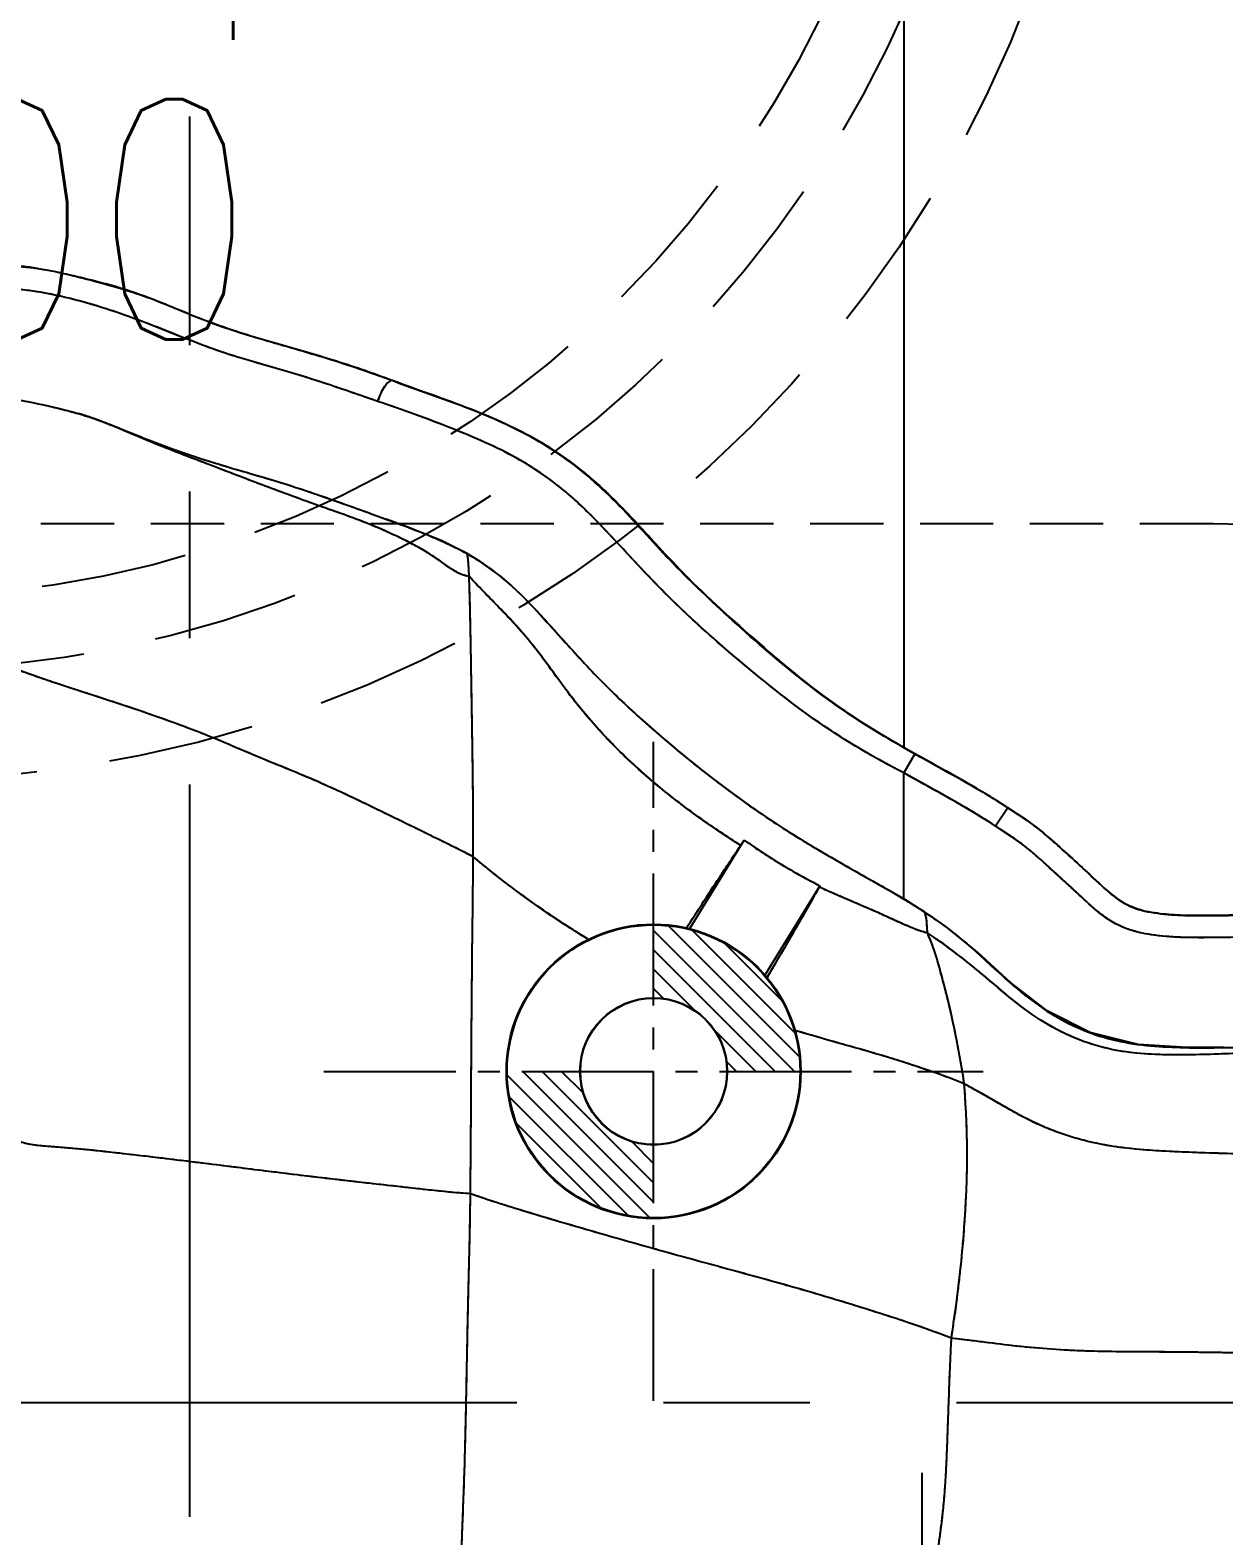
# Model space of a CAD drawing. Header units: millimetres. Extents: x 23075 to 24509, y -21593 to -20579.
# Drawn here: x 23715.98 to 23732.27, y -20958.71 to -20938.14 of the extents above; entities that cross this region are included whole.
import ezdxf

# ---------------------------------------------------------------- set-up
doc = ezdxf.new("R2010")
doc.units = ezdxf.units.MM
doc.header["$LTSCALE"] = 8
for name, pattern in [('CENTER', [2, 1.25, -0.25, 0.25, -0.25]), ('CENTER2', [1.125, 0.75, -0.125, 0.125, -0.125]), ('HIDDEN', [0.375, 0.25, -0.125]), ('HIDDEN2', [0.1875, 0.125, -0.0625])]:
    doc.linetypes.add(name, pattern=pattern)
for name, color, linetype in [('Cav-cor', 30, 'Continuous'), ('CL', 1, 'Continuous'), ('PIN', 5, 'Continuous'), ('PRODUCT', 1, 'Continuous'), ('SCREW', 52, 'HIDDEN'), ('SP', 3, 'Continuous')]:
    doc.layers.add(name, color=color, linetype=linetype)
doc.styles.get("Standard").update_dxf_attribs({"font": 'txt.shx', "width": 0.8, "bigfont": 'chineset.shx'})

# ---------------------------------------------------------------- blocks, each defined once
blk = doc.blocks.new('20100512.182342')
at = {"linetype": 'HIDDEN'}
blk.add_circle((0, 0), 5.5, dxfattribs=at)
at = {"layer": 'SCREW', "linetype": 'CENTER', "ltscale": 5}
for p, q in [((0, -7.042), (0, 7.042)), ((-7, 0), (7, 0))]:
    blk.add_line(p, q, dxfattribs=at)
at = {"layer": 'SCREW', "linetype": 'Continuous'}
blk.add_lwpolyline([(-1.443, 2.5), (-2.887, 0), (-1.443, -2.5), (1.443, -2.5), (2.887, 0), (1.443, 2.5)], close=True, dxfattribs=at)
at = {"layer": 'SCREW'}
for radius in [5, 3]:
    blk.add_circle((0, 0), radius, dxfattribs=at)
blk = doc.blocks.new('20160826.095208')
at = {"layer": 'SP', "linetype": 'HIDDEN'}
for radius in [16.5, 15, 14]:
    blk.add_circle((0, 0), radius, dxfattribs=at)
at = {"layer": 'SP'}
blk.add_text('P', height=4.111, dxfattribs=at).set_placement((3.888, -6.392))
at = {"layer": 'SP', "color": 6, "insert": (-1.275, -8.844), "char_height": 3.2812, "attachment_point": 5}
blk.add_mtext('Ø30.00', dxfattribs=at)

msp = doc.modelspace()

# ---------------------------------------------------------------- hatches: boundary and pattern name
at = {"layer": 'PIN', "linetype": 'Continuous'}
h = msp.add_hatch(dxfattribs=at)
h.set_pattern_fill('ANSI31', color=84, scale=1.5, angle=90, style=0)
h.set_pattern_definition([(135, (23489.7788, -21257.99111), (-0.13258252, -0.13258252), [])])
h.paths.add_polyline_path([(23725.488, -20952.363), (23726.488, -20952.363, 0.414214), (23724.488, -20950.363), (23724.488, -20951.363, -0.414214)])
h.paths.add_polyline_path([(23724.488, -20954.363), (23724.488, -20953.363, -0.414214), (23723.488, -20952.363), (23722.488, -20952.363, 0.414214)])

# ---------------------------------------------------------------- linework, layer by layer
at = {"linetype": 'HIDDEN2'}
msp.add_lwpolyline([(23740.125, -20966.885), (23740.125, -20952.885, 0.414214), (23732.125, -20944.885), (23708.125, -20944.885, 0.414214), (23700.125, -20952.885), (23700.125, -20966.885, 0.414214), (23708.125, -20974.885), (23732.125, -20974.885, 0.414214)], format="xyb", close=True, dxfattribs=at)
at = {"layer": 'Cav-cor', "color": 241}
for p, q in [((23727.905, -20915.841), (23727.905, -20947.941)), ((23727.905, -20947.941), (23727.864, -20947.918)), ((23728.053, -20948.025), (23727.905, -20948.288)), ((23727.905, -20950.011), (23727.905, -20948.288)), ((23729.323, -20948.763), (23729.157, -20949.015)), ((23724.981, -20950.414), (23725.726, -20949.205)), ((23726.758, -20949.829), (23726.007, -20951.047)), ((23726.758, -20949.829), (23726.748, -20949.846)), ((23727.918, -20950.018), (23727.735, -20949.91)), ((23728.187, -20950.186), (23728.187, -20950.186)), ((23726.044, -20951.067), (23726.036, -20951.08))]:
    msp.add_line(p, q, dxfattribs=at)
for points in [[(23721.936, -20945.289), (23721.586, -20945.115), (23721.134, -20944.932), (23720.839, -20944.823)], [(23722.897, -20946.081), (23722.666, -20945.842), (23722.41, -20945.612), (23722.121, -20945.4), (23721.936, -20945.289)], [(23728.187, -20950.186), (23728.119, -20950.142), (23727.918, -20950.018)], [(23732.272, -20952.037), (23731.767, -20952.038), (23731.101, -20951.995), (23730.445, -20951.834), (23729.862, -20951.538), (23729.359, -20951.149), (23728.912, -20950.739), (23728.476, -20950.383), (23728.187, -20950.186)]]:
    msp.add_lwpolyline(points, dxfattribs=at)
for radius in [2.01, 1.005]:
    msp.add_circle((23724.488, -20952.363), radius, dxfattribs=at)
for centre, radius, start, end in [((23738.996, -20928.543), 22.345, 240.2398, 240.675), ((23745.64, -20962.789), 24.106, 145.7028, 145.9081)]:
    msp.add_arc(centre, radius, start, end, dxfattribs=at)
for points, knots in [([(23720.917, -20942.929), (23720.794, -20942.883), (23720.548, -20942.792), (23720.173, -20942.67), (23719.796, -20942.556), (23719.416, -20942.445), (23719.035, -20942.339), (23718.656, -20942.217), (23718.282, -20942.079), (23717.912, -20941.926), (23717.54, -20941.775), (23717.157, -20941.648), (23716.766, -20941.547), (23716.372, -20941.455), (23716.041, -20941.389), (23715.771, -20941.36), (23715.501, -20941.344), (23715.161, -20941.338), (23714.889, -20941.328), (23714.754, -20941.317)], [0, 0, 0, 0, 0.061406, 0.122832, 0.18434, 0.245959, 0.307736, 0.369741, 0.432001, 0.494503, 0.557197, 0.620007, 0.682969, 0.746092, 0.809363, 0.841046, 0.872771, 0.936317, 1, 1, 1, 1]), ([(23720.72, -20943.214), (23720.598, -20943.172), (23720.355, -20943.087), (23719.989, -20942.963), (23719.62, -20942.845), (23719.248, -20942.738), (23718.874, -20942.632), (23718.377, -20942.473), (23717.894, -20942.272), (23717.404, -20942.083), (23717.031, -20941.953), (23716.651, -20941.84), (23716.265, -20941.747), (23715.871, -20941.685), (23715.474, -20941.649), (23715.075, -20941.625), (23714.808, -20941.618), (23714.675, -20941.617)], [0, 0, 0, 0, 0.061356, 0.122792, 0.184319, 0.245975, 0.307773, 0.369724, 0.494484, 0.557181, 0.620008, 0.683013, 0.746155, 0.809384, 0.872799, 0.936347, 1, 1, 1, 1]), ([(23720.917, -20942.929), (23720.9, -20942.929), (23720.859, -20942.956), (23720.81, -20943.017), (23720.76, -20943.107), (23720.732, -20943.176), (23720.72, -20943.214)], [0, 0, 0, 0, 0.142727, 0.3717, 0.670183, 1, 1, 1, 1]), ([(23727.864, -20947.918), (23727.703, -20947.825), (23727.385, -20947.635), (23726.923, -20947.327), (23726.481, -20946.996), (23726.062, -20946.641), (23725.651, -20946.28), (23725.247, -20945.915), (23724.856, -20945.538), (23724.484, -20945.142), (23724.121, -20944.739), (23723.74, -20944.355), (23723.326, -20944.011), (23722.874, -20943.725), (23722.4, -20943.487), (23721.91, -20943.288), (23721.413, -20943.11), (23721.081, -20942.991), (23720.917, -20942.929)], [0, 0, 0, 0, 0.064378, 0.12848, 0.192228, 0.25565, 0.318762, 0.381619, 0.444344, 0.507066, 0.569759, 0.632226, 0.694284, 0.755877, 0.817099, 0.878099, 0.939022, 1, 1, 1, 1]), ([(23715.697, -20943.174), (23715.855, -20943.197), (23716.089, -20943.244), (23716.399, -20943.318), (23716.553, -20943.357), (23716.629, -20943.379)], [0, 0, 0, 0, 0.50062, 0.750489, 1, 1, 1, 1]), ([(23727.905, -20948.288), (23727.735, -20948.201), (23727.399, -20948.019), (23726.913, -20947.719), (23726.449, -20947.392), (23726.004, -20947.044), (23725.573, -20946.684), (23725.151, -20946.318), (23724.744, -20945.937), (23724.355, -20945.536), (23723.977, -20945.128), (23723.659, -20944.789), (23723.39, -20944.535), (23723.178, -20944.358), (23722.955, -20944.196), (23722.648, -20943.999), (23722.242, -20943.792), (23721.573, -20943.516), (23721.064, -20943.326), (23720.72, -20943.214)], [0, 0, 0, 0, 0.064386, 0.128588, 0.192358, 0.255725, 0.318789, 0.381574, 0.444173, 0.506756, 0.569409, 0.63197, 0.663092, 0.694119, 0.725057, 0.755879, 0.817101, 0.878147, 1, 1, 1, 1]), ([(23716.629, -20943.379), (23716.72, -20943.405), (23716.899, -20943.463), (23717.249, -20943.6), (23717.596, -20943.744), (23717.947, -20943.874), (23718.299, -20943.993), (23718.742, -20944.131), (23719.276, -20944.282), (23719.802, -20944.45), (23720.322, -20944.636), (23720.667, -20944.76), (23720.839, -20944.823)], [0, 0, 0, 0, 0.06346, 0.126854, 0.25327, 0.316221, 0.378989, 0.50402, 0.628482, 0.75257, 0.876405, 1, 1, 1, 1]), ([(23721.97, -20945.602), (23721.923, -20945.6), (23721.823, -20945.564), (23721.685, -20945.474), (23721.54, -20945.368), (23721.386, -20945.268), (23721.226, -20945.177), (23721.009, -20945.067), (23720.732, -20944.94), (23720.392, -20944.806), (23720.046, -20944.685), (23719.702, -20944.562), (23719.244, -20944.393), (23718.788, -20944.22), (23718.333, -20944.044), (23717.99, -20943.915), (23717.651, -20943.779), (23717.314, -20943.637), (23717.033, -20943.518), (23716.804, -20943.433), (23716.688, -20943.396), (23716.629, -20943.379)], [0, 0, 0, 0, 0.024198, 0.053304, 0.0852, 0.117113, 0.148596, 0.179957, 0.243, 0.30618, 0.369212, 0.432287, 0.495401, 0.62154, 0.684625, 0.747747, 0.810768, 0.873807, 0.937009, 0.968541, 1, 1, 1, 1]), ([(23721.97, -20945.602), (23721.968, -20945.56), (23721.966, -20945.499), (23721.961, -20945.423), (23721.957, -20945.378), (23721.953, -20945.342), (23721.948, -20945.316), (23721.943, -20945.299), (23721.939, -20945.291), (23721.936, -20945.289)], [0, 0, 0, 0, 0.402757, 0.573972, 0.719105, 0.833841, 0.916943, 0.97095, 1, 1, 1, 1]), ([(23725.677, -20949.277), (23725.491, -20949.161), (23725.128, -20948.917), (23724.605, -20948.52), (23724.111, -20948.087), (23723.653, -20947.617), (23723.314, -20947.187), (23723.059, -20946.831), (23722.797, -20946.481), (23722.432, -20946.071), (23722.116, -20945.766), (23721.97, -20945.602)], [0, 0, 0, 0, 0.124971, 0.249895, 0.37478, 0.499662, 0.62452, 0.687047, 0.749487, 0.874476, 1, 1, 1, 1]), ([(23722.026, -20949.431), (23722.027, -20949.246), (23722.027, -20948.891), (23722.02, -20948.214), (23722.008, -20947.408), (23721.992, -20946.487), (23721.981, -20945.887), (23721.97, -20945.602)], [0, 0, 0, 0, 0.145336, 0.278092, 0.530265, 0.776424, 1, 1, 1, 1]), ([(23722.897, -20946.08), (23722.985, -20946.174), (23723.157, -20946.366), (23723.415, -20946.653), (23723.677, -20946.936), (23723.949, -20947.209), (23724.229, -20947.472), (23724.612, -20947.813), (23725.106, -20948.224), (23725.619, -20948.612), (23726.044, -20948.906), (23726.482, -20949.189), (23727.047, -20949.522), (23727.507, -20949.777), (23727.735, -20949.91)], [0, 0, 0, 0, 0.06215, 0.124321, 0.186416, 0.248422, 0.310382, 0.372315, 0.496201, 0.620581, 0.683089, 0.745865, 0.872373, 1, 1, 1, 1]), ([(23722.026, -20949.431), (23721.906, -20949.371), (23721.666, -20949.251), (23721.306, -20949.074), (23720.946, -20948.899), (23720.586, -20948.723), (23720.222, -20948.549), (23719.85, -20948.382), (23719.467, -20948.223), (23719.075, -20948.066), (23718.683, -20947.894), (23718.284, -20947.73), (23717.877, -20947.579), (23717.464, -20947.434), (23717.049, -20947.296), (23716.495, -20947.118), (23716.08, -20946.982), (23715.808, -20946.88)], [0, 0, 0, 0, 0.059718, 0.119524, 0.179016, 0.238324, 0.298127, 0.35864, 0.420194, 0.48298, 0.546699, 0.610833, 0.675421, 0.740468, 0.805518, 0.870697, 1, 1, 1, 1]), ([(23729.323, -20948.763), (23729.118, -20948.629), (23728.697, -20948.378), (23728.266, -20948.145), (23728.053, -20948.025)], [0, 0, 0, 0, 0.499972, 1, 1, 1, 1]), ([(23733.821, -20950.242), (23733.717, -20950.241), (23733.561, -20950.243), (23733.353, -20950.243), (23733.145, -20950.238), (23732.885, -20950.23), (23732.573, -20950.23), (23732.261, -20950.232), (23731.949, -20950.237), (23731.637, -20950.233), (23731.377, -20950.21), (23731.172, -20950.172), (23731.023, -20950.125), (23730.883, -20950.054), (23730.757, -20949.961), (23730.639, -20949.86), (23730.486, -20949.718), (23730.297, -20949.54), (23730.066, -20949.331), (23729.871, -20949.157), (23729.71, -20949.026), (23729.542, -20948.903), (23729.41, -20948.821), (23729.323, -20948.763)], [0, 0, 0, 0, 0.062496, 0.09374, 0.124985, 0.18748, 0.249974, 0.312468, 0.374961, 0.437455, 0.499941, 0.531211, 0.562482, 0.593737, 0.625002, 0.656271, 0.68751, 0.750006, 0.812494, 0.875008, 0.906264, 0.937492, 1, 1, 1, 1]), ([(23733.819, -20950.543), (23733.712, -20950.543), (23733.497, -20950.543), (23733.174, -20950.542), (23732.851, -20950.533), (23732.528, -20950.53), (23732.205, -20950.535), (23731.882, -20950.539), (23731.613, -20950.532), (23731.399, -20950.513), (23731.238, -20950.493), (23731.08, -20950.46), (23730.926, -20950.41), (23730.779, -20950.342), (23730.642, -20950.254), (23730.516, -20950.153), (23730.355, -20950.01), (23730.16, -20949.824), (23729.961, -20949.644), (23729.802, -20949.498), (23729.682, -20949.391), (23729.557, -20949.288), (23729.383, -20949.162), (23729.247, -20949.074), (23729.157, -20949.015)], [0, 0, 0, 0, 0.062481, 0.124959, 0.18744, 0.249914, 0.312399, 0.374884, 0.437352, 0.468611, 0.499906, 0.531167, 0.56246, 0.59377, 0.625003, 0.656286, 0.687579, 0.750034, 0.812512, 0.843787, 0.875045, 0.906257, 0.937475, 1, 1, 1, 1]), ([(23725.726, -20949.205), (23725.89, -20949.322), (23726.227, -20949.542), (23726.579, -20949.737), (23726.758, -20949.829)], [0, 0, 0, 0, 0.49999, 1, 1, 1, 1]), ([(23721.988, -20954.029), (23721.992, -20953.647), (23721.997, -20952.885), (23722.003, -20951.739), (23722.012, -20950.781), (23722.021, -20950.009), (23722.025, -20949.623), (23722.026, -20949.431)], [0, 0, 0, 0, 0.249637, 0.496688, 0.74793, 0.874712, 1, 1, 1, 1]), ([(23723.6, -20950.56), (23723.32, -20950.393), (23722.915, -20950.122), (23722.397, -20949.736), (23722.147, -20949.535), (23722.026, -20949.431)], [0, 0, 0, 0, 0.504078, 0.753018, 1, 1, 1, 1]), ([(23724.938, -20950.404), (23725.075, -20950.19), (23725.32, -20949.814), (23725.567, -20949.439), (23725.677, -20949.277)], [0, 0, 0, 0, 0.564892, 1, 1, 1, 1]), ([(23726.748, -20949.846), (23726.704, -20949.927), (23726.604, -20950.103), (23726.37, -20950.51), (23726.18, -20950.836), (23726.044, -20951.067)], [0, 0, 0, 0, 0.197327, 0.429096, 1, 1, 1, 1]), ([(23728.231, -20950.475), (23728.177, -20950.463), (23728.063, -20950.424), (23727.889, -20950.35), (23727.704, -20950.264), (23727.45, -20950.15), (23727.129, -20950.015), (23726.875, -20949.904), (23726.748, -20949.846)], [0, 0, 0, 0, 0.103058, 0.223194, 0.352482, 0.483023, 0.741496, 1, 1, 1, 1]), ([(23728.231, -20950.475), (23728.226, -20950.453), (23728.22, -20950.413), (23728.22, -20950.343), (23728.213, -20950.284), (23728.203, -20950.236), (23728.197, -20950.212), (23728.192, -20950.196), (23728.19, -20950.187), (23728.187, -20950.186)], [0, 0, 0, 0, 0.22404, 0.414398, 0.715365, 0.827809, 0.91341, 0.970893, 1, 1, 1, 1]), ([(23734.154, -20952.102), (23734.019, -20952.101), (23733.75, -20952.102), (23733.212, -20952.108), (23732.541, -20952.111), (23731.872, -20952.141), (23731.336, -20952.137), (23730.936, -20952.105), (23730.544, -20952.024), (23730.168, -20951.887), (23729.817, -20951.699), (23729.49, -20951.472), (23729.184, -20951.215), (23728.777, -20950.868), (23728.455, -20950.624), (23728.231, -20950.475)], [0, 0, 0, 0, 0.063081, 0.126031, 0.251422, 0.376589, 0.439132, 0.501548, 0.563817, 0.625869, 0.687797, 0.749687, 0.811694, 0.874103, 1, 1, 1, 1]), ([(23728.727, -20952.533), (23728.715, -20952.429), (23728.69, -20952.274), (23728.651, -20952.072), (23728.623, -20951.925), (23728.594, -20951.782), (23728.565, -20951.642), (23728.535, -20951.506), (23728.493, -20951.333), (23728.439, -20951.127), (23728.386, -20950.928), (23728.341, -20950.777), (23728.307, -20950.67), (23728.267, -20950.571), (23728.239, -20950.507), (23728.231, -20950.475)], [0, 0, 0, 0, 0.14896, 0.221023, 0.291613, 0.360355, 0.427641, 0.493252, 0.556909, 0.679217, 0.794478, 0.848821, 0.901454, 0.952642, 1, 1, 1, 1]), ([(23728.727, -20952.533), (23728.548, -20952.459), (23728.178, -20952.325), (23727.607, -20952.143), (23727.015, -20951.977), (23726.617, -20951.864), (23726.418, -20951.803)], [0, 0, 0, 0, 0.239436, 0.4875, 0.742179, 1, 1, 1, 1]), ([(23728.556, -20956.003), (23728.564, -20955.924), (23728.589, -20955.766), (23728.623, -20955.53), (23728.652, -20955.294), (23728.687, -20954.985), (23728.723, -20954.605), (23728.747, -20954.229), (23728.762, -20953.936), (23728.767, -20953.723), (23728.769, -20953.513), (23728.767, -20953.243), (23728.754, -20952.917), (23728.739, -20952.659), (23728.727, -20952.533)], [0, 0, 0, 0, 0.068639, 0.137748, 0.205797, 0.273253, 0.40587, 0.534409, 0.59725, 0.658627, 0.718635, 0.777517, 0.891253, 1, 1, 1, 1]), ([(23734.17, -20953.532), (23734.051, -20953.529), (23733.811, -20953.524), (23733.453, -20953.519), (23733.094, -20953.51), (23732.615, -20953.492), (23732.137, -20953.481), (23731.659, -20953.463), (23731.3, -20953.445), (23730.943, -20953.416), (23730.589, -20953.362), (23730.245, -20953.278), (23729.914, -20953.167), (23729.603, -20953.026), (23729.309, -20952.863), (23729.021, -20952.693), (23728.826, -20952.586), (23728.727, -20952.533)], [0, 0, 0, 0, 0.063708, 0.127397, 0.191095, 0.254807, 0.382139, 0.445803, 0.509484, 0.573188, 0.636702, 0.69969, 0.761601, 0.822048, 0.881341, 0.940378, 1, 1, 1, 1]), ([(23715.706, -20953.255), (23715.761, -20953.292), (23715.886, -20953.344), (23716.086, -20953.374), (23716.29, -20953.388), (23716.494, -20953.405), (23716.697, -20953.423), (23716.964, -20953.45), (23717.293, -20953.488), (23717.685, -20953.533), (23718.074, -20953.58), (23718.462, -20953.628), (23718.977, -20953.692), (23719.624, -20953.774), (23720.406, -20953.865), (23721.063, -20953.938), (23721.59, -20953.997), (23721.855, -20954.021), (23721.988, -20954.029)], [0, 0, 0, 0, 0.031151, 0.062888, 0.095328, 0.12772, 0.159899, 0.191774, 0.254688, 0.316864, 0.378631, 0.440151, 0.5015, 0.624358, 0.74877, 0.874119, 0.937082, 1, 1, 1, 1]), ([(23721.82, -20960.126), (23721.824, -20960.005), (23721.834, -20959.761), (23721.848, -20959.396), (23721.862, -20959.03), (23721.881, -20958.54), (23721.905, -20957.915), (23721.926, -20957.15), (23721.94, -20956.371), (23721.953, -20955.719), (23721.965, -20955.197), (23721.975, -20954.806), (23721.983, -20954.417), (23721.987, -20954.158), (23721.988, -20954.029)], [0, 0, 0, 0, 0.059666, 0.119806, 0.179944, 0.239806, 0.361104, 0.487496, 0.615921, 0.74438, 0.808469, 0.872672, 0.936718, 1, 1, 1, 1]), ([(23721.988, -20954.029), (23722.256, -20954.125), (23722.803, -20954.295), (23723.631, -20954.537), (23724.466, -20954.775), (23725.166, -20954.967), (23725.727, -20955.12), (23726.147, -20955.235), (23726.564, -20955.353), (23726.976, -20955.475), (23727.383, -20955.6), (23727.912, -20955.769), (23728.302, -20955.903), (23728.556, -20956.003)], [0, 0, 0, 0, 0.12455, 0.250383, 0.377093, 0.504256, 0.567968, 0.631533, 0.694729, 0.757396, 0.819454, 0.880936, 1, 1, 1, 1]), ([(23728.309, -20959.303), (23728.316, -20959.239), (23728.337, -20959.111), (23728.367, -20958.918), (23728.395, -20958.722), (23728.421, -20958.524), (23728.444, -20958.323), (23728.462, -20958.119), (23728.476, -20957.913), (23728.487, -20957.706), (23728.496, -20957.496), (23728.503, -20957.285), (23728.51, -20957.073), (23728.519, -20956.859), (23728.525, -20956.645), (23728.534, -20956.431), (23728.543, -20956.217), (23728.55, -20956.075), (23728.556, -20956.003)], [0, 0, 0, 0, 0.058231, 0.117432, 0.177214, 0.237484, 0.29853, 0.360265, 0.422594, 0.485418, 0.54865, 0.612461, 0.676756, 0.741307, 0.806016, 0.870772, 0.93495, 1, 1, 1, 1]), ([(23728.556, -20956.003), (23728.704, -20956.019), (23729.001, -20956.056), (23729.455, -20956.114), (23729.929, -20956.157), (23730.601, -20956.189), (23731.288, -20956.187), (23731.98, -20956.194), (23732.326, -20956.2), (23732.5, -20956.203)], [0, 0, 0, 0, 0.113528, 0.226679, 0.347342, 0.474743, 0.737076, 0.868536, 1, 1, 1, 1])]:
    msp.add_open_spline(points, degree=3, knots=knots, dxfattribs=at)
msp.add_open_spline([(23729.157, -20949.015), (23728.754, -20948.75), (23728.326, -20948.524), (23727.905, -20948.288)], degree=3, dxfattribs=at)
at = {"layer": 'CL', "color": 6, "linetype": 'CENTER'}
for p, q in [((23718.156, -20974.447), (23718.156, -20939.323)), ((23696.621, -20956.885), (23747.162, -20956.885))]:
    msp.add_line(p, q, dxfattribs=at)
at = {"layer": 'PIN', "color": 84, "linetype": 'CENTER2', "ltscale": 0.3}
for p, q in [((23724.488, -20956.863), (23724.488, -20947.863)), ((23719.988, -20952.363), (23728.988, -20952.363))]:
    msp.add_line(p, q, dxfattribs=at)
at = {"layer": 'PIN', "color": 84}
for radius in [2, 1]:
    msp.add_circle((23724.488, -20952.363), radius, dxfattribs=at)
at = {"layer": 'PRODUCT'}
for p, q in [((23720.927, -20942.931), (23720.927, -20942.931)), ((23728.053, -20948.025), (23727.905, -20948.288)), ((23727.905, -20950.011), (23727.905, -20948.288)), ((23729.323, -20948.763), (23729.157, -20949.015)), ((23724.981, -20950.414), (23725.726, -20949.205)), ((23726.758, -20949.829), (23726.007, -20951.047)), ((23727.739, -20949.912), (23727.905, -20950.011))]:
    msp.add_line(p, q, dxfattribs=at)
for radius in [2.01, 1.005]:
    msp.add_circle((23724.488, -20952.363), radius, dxfattribs=at)
for points, start_tangent, end_tangent in [([(23714.754, -20941.317), (23715.371, -20941.342), (23716.109, -20941.405), (23716.844, -20941.568), (23717.617, -20941.807), (23718.388, -20942.116), (23719.213, -20942.387), (23720.095, -20942.646), (23720.927, -20942.931)], (0.996184, -0.087274), (0.938175, -0.346162)), ([(23720.72, -20943.214), (23719.579, -20942.835), (23718.555, -20942.527), (23717.659, -20942.181), (23716.849, -20941.899), (23716.112, -20941.725), (23715.426, -20941.648), (23714.675, -20941.617)], (-0.944985, 0.327114), (-0.999961, 0.008806)), ([(23720.887, -20942.939), (23720.829, -20942.995), (23720.77, -20943.093), (23720.72, -20943.214)], (-0.890186, -0.455598), (-0.314958, -0.949105)), ([(23720.927, -20942.931), (23720.887, -20942.939)], (-0.955633, 0.29456), (-0.890186, -0.455598)), ([(23720.927, -20942.931), (23721.941, -20943.301), (23722.971, -20943.786), (23723.541, -20944.188)], (0.93687, -0.349678), (0.774914, -0.632067)), ([(23723.544, -20944.186), (23722.912, -20943.752), (23721.993, -20943.322), (23720.933, -20942.934)], (-0.774681, 0.632352), (-0.936951, 0.34946)), ([(23715.697, -20943.174), (23716.03, -20943.234), (23716.34, -20943.304), (23716.629, -20943.379)], (0.989039, -0.147656), (0.961231, -0.275744)), ([(23727.905, -20948.288), (23726.748, -20947.601), (23725.654, -20946.75), (23724.75, -20945.936), (23724.008, -20945.162), (23723.335, -20944.491), (23722.62, -20943.991), (23721.737, -20943.586), (23720.72, -20943.214)], (-0.891626, 0.452773), (-0.950432, 0.310931)), ([(23716.629, -20943.379), (23716.764, -20943.42), (23716.908, -20943.469), (23717.062, -20943.527), (23717.228, -20943.593), (23717.409, -20943.666), (23717.606, -20943.745), (23717.824, -20943.828), (23718.066, -20943.914), (23718.335, -20944.003), (23718.635, -20944.096), (23718.967, -20944.194), (23719.324, -20944.3), (23719.68, -20944.413), (23720.021, -20944.529), (23720.351, -20944.646), (23720.674, -20944.763), (23720.868, -20944.834)], (0.961205, -0.275835), (0.939108, -0.343621)), ([(23720.806, -20944.976), (23720.769, -20944.959), (23720.505, -20944.851), (23720.238, -20944.752), (23719.97, -20944.658), (23719.702, -20944.561), (23719.435, -20944.463), (23718.902, -20944.263), (23718.371, -20944.059), (23717.84, -20943.855), (23717.315, -20943.637), (23717.051, -20943.528), (23716.785, -20943.428), (23716.707, -20943.403), (23716.629, -20943.379)], (-0.915256, 0.402873), (-0.959543, 0.281561)), ([(23723.821, -20944.432), (23723.656, -20944.281), (23723.544, -20944.186)], (-0.7247, 0.689065), (-0.774681, 0.632352)), ([(23728.052, -20948.026), (23727.106, -20947.45), (23726.116, -20946.687), (23725.154, -20945.819), (23724.363, -20944.994), (23723.821, -20944.432)], (-0.872725, 0.488212), (-0.7247, 0.689065)), ([(23723.821, -20944.433), (23723.901, -20944.509), (23724.775, -20945.438), (23725.79, -20946.396), (23726.922, -20947.319), (23728.053, -20948.025)], (0.731785, -0.681536), (0.871367, -0.490631)), ([(23720.868, -20944.834), (23720.995, -20944.88), (23721.313, -20945.002), (23721.627, -20945.135), (23721.932, -20945.289)], (0.939108, -0.343621), (0.872857, -0.487976)), ([(23721.97, -20945.602), (23721.919, -20945.595), (23721.866, -20945.577), (23721.812, -20945.551), (23721.756, -20945.519), (23721.641, -20945.441), (23721.522, -20945.358), (23721.401, -20945.28), (23721.279, -20945.208), (23721.154, -20945.141), (23721.027, -20945.078), (23720.806, -20944.976)], (-0.998962, 0.045543), (-0.915256, 0.402873)), ([(23721.932, -20945.289), (23722.553, -20945.739), (23722.89, -20946.073)], (0.873497, -0.486829), (0.684416, -0.729091)), ([(23721.97, -20945.602), (23721.967, -20945.527), (23721.963, -20945.459), (23721.959, -20945.4), (23721.954, -20945.353), (23721.949, -20945.322), (23721.946, -20945.31), (23721.944, -20945.301), (23721.941, -20945.294), (23721.94, -20945.293)], (-0.037634, 0.999292), (-0.534222, 0.845344)), ([(23725.677, -20949.277), (23725.463, -20949.14), (23725.253, -20948.997), (23724.977, -20948.799), (23724.709, -20948.593), (23724.194, -20948.153), (23723.718, -20947.672), (23723.498, -20947.415), (23723.29, -20947.148), (23723.09, -20946.874), (23722.886, -20946.604), (23722.671, -20946.343), (23722.441, -20946.093), (23722.203, -20945.849), (23721.97, -20945.602)], (-0.848937, 0.528494), (-0.664976, 0.746865)), ([(23722.026, -20949.431), (23722.027, -20949.242), (23722.027, -20949.055), (23722.025, -20948.701), (23722.021, -20948.366), (23722.017, -20948.04), (23722.012, -20947.718), (23722.007, -20947.401), (23722.002, -20947.085), (23721.997, -20946.77), (23721.992, -20946.458), (23721.986, -20946.152), (23721.979, -20945.862), (23721.97, -20945.602)], (0.00553, 0.999985), (-0.041142, 0.999153)), ([(23722.89, -20946.073), (23723.138, -20946.344), (23723.752, -20947.01), (23724.469, -20947.684), (23725.302, -20948.369), (23726.196, -20949.004), (23727.094, -20949.545), (23727.739, -20949.912)], (0.684416, -0.729091), (0.863506, -0.504338)), ([(23722.026, -20949.431), (23721.787, -20949.311), (23721.546, -20949.192), (23721.305, -20949.074), (23721.065, -20948.957), (23720.586, -20948.724), (23720.1, -20948.495), (23719.598, -20948.277), (23719.078, -20948.065), (23718.551, -20947.841), (23718.014, -20947.63), (23717.464, -20947.436), (23716.91, -20947.252), (23716.354, -20947.071), (23716.079, -20946.978), (23715.808, -20946.88)], (-0.893732, 0.448601), (-0.935926, 0.352198)), ([(23728.053, -20948.025), (23728.502, -20948.275), (23728.986, -20948.552), (23729.323, -20948.763)], (0.87175, -0.48995), (0.835081, -0.550127)), ([(23729.157, -20949.015), (23728.762, -20948.77), (23728.342, -20948.531), (23727.905, -20948.288)], (-0.83502, 0.55022), (-0.871801, 0.48986)), ([(23729.323, -20948.763), (23729.607, -20948.951), (23729.926, -20949.207), (23730.206, -20949.458), (23730.471, -20949.703), (23730.735, -20949.941), (23731.026, -20950.122), (23731.366, -20950.204), (23731.738, -20950.233), (23732.128, -20950.234), (23732.543, -20950.231), (23732.981, -20950.233), (23733.444, -20950.243), (23733.821, -20950.242)], (0.83637, -0.548165), (0.999997, -0.002348)), ([(23733.819, -20950.543), (23733.233, -20950.542), (23732.702, -20950.532), (23732.22, -20950.534), (23731.78, -20950.535), (23731.38, -20950.51), (23731.026, -20950.441), (23730.732, -20950.311), (23730.464, -20950.106), (23730.191, -20949.854), (23729.893, -20949.582), (23729.561, -20949.293), (23729.157, -20949.015)], (-0.999987, 0.005173), (-0.835129, 0.550054)), ([(23725.677, -20949.277), (23725.693, -20949.254), (23725.709, -20949.23), (23725.726, -20949.205)], (0.560457, 0.828183), (0.563396, 0.826187)), ([(23725.726, -20949.205), (23726.053, -20949.425), (23726.394, -20949.632), (23726.758, -20949.829)], (0.816234, -0.577721), (0.887102, -0.461573)), ([(23721.988, -20954.029), (23721.991, -20953.644), (23721.994, -20953.261), (23721.997, -20952.881), (23721.999, -20952.503), (23722.001, -20952.125), (23722.004, -20951.745), (23722.007, -20951.363), (23722.01, -20950.978), (23722.014, -20950.59), (23722.019, -20950.201), (23722.023, -20949.814), (23722.024, -20949.623), (23722.026, -20949.431)], (0.009657, 0.999953), (0.005556, 0.999985)), ([(23723.6, -20950.56), (23723.515, -20950.509), (23722.996, -20950.171), (23722.745, -20949.993), (23722.5, -20949.81), (23722.26, -20949.624), (23722.026, -20949.431)], (-0.858968, 0.512029), (-0.760895, 0.648875)), ([(23724.938, -20950.404), (23725.032, -20950.258), (23725.117, -20950.127), (23725.192, -20950.011), (23725.259, -20949.908), (23725.318, -20949.817), (23725.371, -20949.737), (23725.418, -20949.665), (23725.46, -20949.602), (23725.497, -20949.547), (23725.53, -20949.496), (23725.562, -20949.448), (23725.592, -20949.403), (23725.622, -20949.359), (23725.65, -20949.317), (23725.677, -20949.277)], (0.541843, 0.840479), (0.560446, 0.828191)), ([(23726.748, -20949.846), (23726.68, -20949.967), (23726.596, -20950.117), (23726.494, -20950.295), (23726.373, -20950.505), (23726.223, -20950.762), (23726.036, -20951.08)], (-0.484837, -0.874605), (-0.508103, -0.861296)), ([(23726.758, -20949.829), (23726.755, -20949.835), (23726.752, -20949.84), (23726.748, -20949.846)], (-0.483992, -0.875072), (-0.4848, -0.874625)), ([(23728.231, -20950.475), (23728.17, -20950.458), (23728.104, -20950.437), (23728.035, -20950.411), (23727.962, -20950.381), (23727.811, -20950.314), (23727.655, -20950.243), (23727.499, -20950.173), (23727.343, -20950.106), (23727.033, -20949.972), (23726.89, -20949.91), (23726.748, -20949.846)], (-0.975449, 0.220225), (-0.90958, 0.415528)), ([(23727.905, -20950.011), (23728.047, -20950.098), (23728.184, -20950.186)], (0.857093, -0.515162), (0.835587, -0.549358)), ([(23728.184, -20950.186), (23728.356, -20950.303)], (0.835752, -0.549107), (0.816848, -0.576853)), ([(23728.231, -20950.475), (23728.224, -20950.438), (23728.221, -20950.405), (23728.22, -20950.374), (23728.219, -20950.345), (23728.214, -20950.295), (23728.207, -20950.254), (23728.203, -20950.237), (23728.2, -20950.223), (23728.196, -20950.21), (23728.194, -20950.2), (23728.191, -20950.193), (23728.19, -20950.189)], (-0.245587, 0.969374), (-0.467192, 0.884156)), ([(23734.154, -20952.102), (23733.884, -20952.102), (23733.614, -20952.104), (23733.345, -20952.106), (23733.077, -20952.108), (23732.541, -20952.116), (23732.005, -20952.132), (23731.47, -20952.136), (23730.937, -20952.097), (23730.419, -20951.975), (23729.935, -20951.759), (23729.494, -20951.467), (23729.084, -20951.129), (23728.879, -20950.958), (23728.669, -20950.79), (23728.453, -20950.629), (23728.231, -20950.475)], (-0.999934, 0.011468), (-0.832058, 0.554689)), ([(23728.727, -20952.533), (23728.713, -20952.426), (23728.697, -20952.323), (23728.66, -20952.12), (23728.623, -20951.923), (23728.584, -20951.734), (23728.544, -20951.55), (23728.502, -20951.374), (23728.459, -20951.204), (23728.416, -20951.042), (23728.374, -20950.886), (23728.352, -20950.812), (23728.329, -20950.74), (23728.306, -20950.67), (23728.28, -20950.602), (23728.252, -20950.537), (23728.24, -20950.505), (23728.231, -20950.475)], (-0.113447, 0.993544), (-0.244271, 0.969707)), ([(23728.356, -20950.303), (23728.655, -20950.529), (23729.092, -20950.915), (23729.507, -20951.282), (23729.909, -20951.572), (23730.304, -20951.779), (23730.745, -20951.927), (23731.212, -20952.008), (23731.679, -20952.036), (23731.805, -20952.039)], (0.816848, -0.576853), (0.999935, -0.011381)), ([(23728.727, -20952.533), (23728.456, -20952.427), (23728.176, -20952.329), (23727.889, -20952.234), (23727.596, -20952.143), (23727.297, -20952.057), (23726.995, -20951.971), (23726.418, -20951.803)], (-0.923001, 0.384797), (-0.955238, 0.295839)), ([(23731.805, -20952.039), (23732.14, -20952.039), (23732.599, -20952.035), (23733.068, -20952.037), (23733.558, -20952.041), (23734.085, -20952.042)], (0.999935, -0.011381), (0.999979, -0.006471)), ([(23728.556, -20956.003), (23728.576, -20955.846), (23728.601, -20955.687), (23728.623, -20955.528), (23728.642, -20955.371), (23728.661, -20955.215), (23728.678, -20955.06), (23728.708, -20954.752), (23728.732, -20954.449), (23728.75, -20954.153), (23728.763, -20953.863), (23728.768, -20953.581), (23728.766, -20953.307), (23728.759, -20953.041), (23728.745, -20952.783), (23728.737, -20952.657), (23728.727, -20952.533)], (0.109215, 0.994018), (-0.093964, 0.995576)), ([(23734.17, -20953.532), (23733.931, -20953.527), (23733.692, -20953.522), (23733.453, -20953.518), (23733.213, -20953.513), (23732.735, -20953.497), (23732.257, -20953.484), (23731.778, -20953.467), (23731.301, -20953.443), (23730.824, -20953.396), (23730.358, -20953.304), (23730.132, -20953.239), (23729.914, -20953.161), (23729.704, -20953.07), (23729.504, -20952.969), (23729.309, -20952.861), (23729.118, -20952.75), (23728.924, -20952.641), (23728.727, -20952.533)], (-0.999739, 0.02283), (-0.882401, 0.470498)), ([(23715.706, -20953.255), (23715.764, -20953.289), (23715.824, -20953.315), (23715.951, -20953.351), (23716.085, -20953.371), (23716.221, -20953.383), (23716.494, -20953.405), (23716.765, -20953.43), (23717.031, -20953.458), (23717.295, -20953.488), (23717.556, -20953.518), (23717.816, -20953.549), (23718.075, -20953.581), (23718.333, -20953.612), (23718.848, -20953.676), (23719.362, -20953.741), (23719.881, -20953.803), (23720.404, -20953.864), (23720.667, -20953.894), (23720.93, -20953.923), (23721.194, -20953.953), (23721.458, -20953.982), (23721.723, -20954.009), (23721.988, -20954.029)], (0.830613, -0.556849), (0.998296, -0.058346)), ([(23721.82, -20960.126), (23721.829, -20959.884), (23721.839, -20959.64), (23721.848, -20959.396), (23721.857, -20959.151), (23721.876, -20958.664), (23721.894, -20958.174), (23721.911, -20957.672), (23721.925, -20957.154), (23721.935, -20956.632), (23721.945, -20956.11), (23721.956, -20955.588), (23721.968, -20955.067), (23721.975, -20954.806), (23721.981, -20954.545), (23721.985, -20954.286), (23721.988, -20954.029)], (0.036225, 0.999344), (0.009684, 0.999953)), ([(23721.988, -20954.029), (23722.256, -20954.121), (23722.528, -20954.208), (23723.076, -20954.374), (23723.629, -20954.536), (23724.186, -20954.695), (23724.745, -20954.852), (23725.306, -20955.005), (23725.868, -20955.159), (23726.427, -20955.314), (23726.977, -20955.476), (23727.519, -20955.644), (23728.049, -20955.818), (23728.306, -20955.909), (23728.556, -20956.003)], (0.942051, -0.335471), (0.930199, -0.367055)), ([(23728.309, -20959.303), (23728.326, -20959.176), (23728.347, -20959.048), (23728.367, -20958.919), (23728.385, -20958.788), (23728.404, -20958.657), (23728.421, -20958.525), (23728.45, -20958.256), (23728.471, -20957.983), (23728.487, -20957.706), (23728.498, -20957.427), (23728.508, -20957.144), (23728.518, -20956.859), (23728.523, -20956.716), (23728.528, -20956.574), (23728.534, -20956.431), (23728.541, -20956.289), (23728.546, -20956.148), (23728.556, -20956.003)], (0.102744, 0.994708), (0.084657, 0.99641)), ([(23728.556, -20956.003), (23728.763, -20956.027), (23728.967, -20956.052), (23729.374, -20956.102), (23729.805, -20956.144), (23730.263, -20956.172), (23730.737, -20956.185), (23731.215, -20956.189), (23731.694, -20956.192), (23732.173, -20956.198), (23732.5, -20956.203)], (0.994586, -0.103918), (0.99987, -0.016139))]:
    msp.add_spline(points, degree=3, dxfattribs=dict(at, start_tangent=start_tangent, end_tangent=end_tangent))

# ---------------------------------------------------------------- block references
at = {"linetype": 'Continuous', "xscale": -1}
msp.add_blockref('20100512.182342', (23728.156, -20964.885), dxfattribs=at)
at = {"layer": 'SP'}
msp.add_blockref('20160826.095208', (23714.156, -20931.885), dxfattribs=at)

doc.saveas('drawing.dxf')
